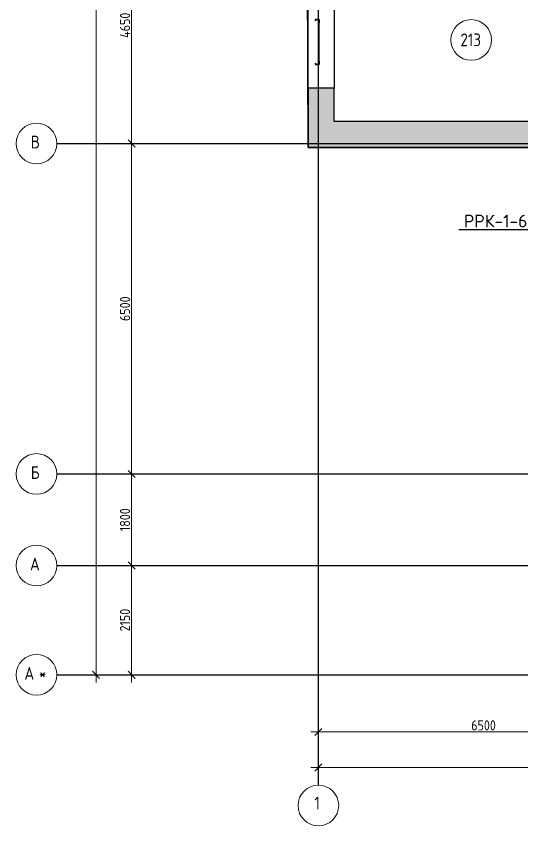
# Model space of a CAD drawing. Header units: millimetres. Extents: x -99936 to 523262, y -63190 to 327013.
# Drawn here: x 96253 to 106202, y -4664 to 11261 of the extents above; entities that cross this region are included whole.
import ezdxf
from ezdxf import colors
from ezdxf.entities.mleader import LeaderData, LeaderLine
from ezdxf.math import Vec2, Vec3

# ---------------------------------------------------------------- set-up
doc = ezdxf.new("R2010")
doc.units = ezdxf.units.MM
for name, pattern in [('ADSK_Линия сетки', [25, 20, -2.5, 0, -2.5]), ('ADSK_Сверху', [4.5, 3, -1.5]), ('ADSK_Снесено', [4.5, 3, -1.5])]:
    doc.linetypes.add(name, pattern=pattern)
doc.layers.add('_ Окна', color=5, linetype='Continuous', lineweight=30, true_color=0x0000ff)
doc.layers.add('Стены наружные', color=1, linetype='ADSK_Снесено', lineweight=18, true_color=0xff0000)
for name, color, linetype, lineweight in [('Марки помещений', 7, 'Continuous', 20), ('Окна', 251, 'Continuous', 18), ('Оси', 7, 'Continuous', 9)]:
    doc.layers.add(name, color=color, linetype=linetype, lineweight=lineweight)
doc.styles.add('GOST Common_1', font='GOST Common_0.ttf', dxfattribs={"width": 0.9, "height": 200})
doc.styles.add('ISOCPEUR', font='isocpeur.ttf', dxfattribs={"height": 250})
doc.dimstyles.new('ADSK_Основной_2_5_мм', dxfattribs={"dimscale": 304.8, "dimtxt": 251.428749, "dimasz": 0.463911, "dimexe": 0.492126, "dimexo": 0.492126, "dimgap": 0.098425, "dimtad": 1, "dimdec": 1, "dimrnd": 0.1, "dimdsep": 46, "dimtxsty": 'GOST Common_1', "dimblk1": 'OBLIQUE', "dimblk2": 'OBLIQUE', "dimsah": 1, "dimcen": 0.09, "dimdle": 0.492126, "dimazin": 2, "dimtfac": 1, "dimtdec": 4, "dimtix": 1, "dimtmove": 0, "dimatfit": 3, "dimfxl": 1, "dimtvp": 1, "dimtfill": 1, "dimtolj": 1, "dimtzin": 0, "dimlwd": 20, "dimlwe": 20, "dimarcsym": 2})

# ---------------------------------------------------------------- blocks, each defined once
blk = doc.blocks.new('Витраж-тент со смещением вовне - 60мм 30 сдвиг-1466942-02 План 2-го этажа маркировочный')
at = {"layer": '_ Окна', "color": 161, "linetype": 'ADSK_Сверху', "true_color": 0xaaaaff}
for p, q in [((-440, 25), (-440, -45)), ((-440, 25), (-410, 25)), ((-440, -45), (-440, 25)), ((440, 25), (410, 25)), ((440, -45), (440, 25)), ((440, -45), (440, 25)), ((-380, -45), (-440, -45)), ((-380, -35), (-380, -45)), ((380, -35), (380, -45)), ((380, -45), (440, -45))]:
    blk.add_line(p, q, dxfattribs=at)
at = {"layer": 'Окна', "color": 161, "linetype": 'ADSK_Сверху', "true_color": 0xaaaaff}
blk.add_line((-380, -45), (380, -45), dxfattribs=at)
blk = doc.blocks.new('Ось сетки - Круг_Ø8 мм-6577-02 План 2-го этажа маркировочный')
at = {"layer": 'Оси', "lineweight": 20}
for start, end in [(360, 180), (180, 360)]:
    blk.add_arc((0, 0), 4, start, end, dxfattribs=at)
blk = doc.blocks.new('ADSK_Марка_Помещение_ОдноЗначение - Номер-247393-02 План 2-го этажа маркировочный')
at = {"layer": 'Марки помещений'}
blk.add_circle((0, 0), 4, dxfattribs=at)
blk = doc.blocks.new('_Oblique')
at = {"color": 0, "linetype": 'ByBlock', "lineweight": -2}
blk.add_line((-0.5, -0.5), (0.5, 0.5), dxfattribs=at)
blk = doc.blocks.new('*D1174')
at = {"color": 0, "lineweight": 20, "transparency": 16777216}
for p, q in [((102049, -2818), (108849, -2818)), ((102199, -2868), (102199, -2968)), ((108699, -2868), (108699, -2968))]:
    blk.add_line(p, q, dxfattribs=at)
at = {"layer": 'Defpoints', "color": 0, "transparency": 16777216}
for p in [(102199, -2718), (108699, -2718), (108699, -2818)]:
    blk.add_point(p, dxfattribs=at)
at = {"color": 0, "lineweight": 20, "transparency": 16777216, "xscale": 141.4, "yscale": 141.4, "zscale": 141.4, "rotation": 180}
blk.add_blockref('_Oblique', (102199, -2818), dxfattribs=at)
at = {"color": 0, "lineweight": 20, "transparency": 16777216, "xscale": 141.4, "yscale": 141.4, "zscale": 141.4}
blk.add_blockref('_Oblique', (108699, -2818), dxfattribs=at)
at = {"color": 0, "lineweight": 25, "transparency": 16777216, "insert": (105449, -2688), "char_height": 200, "width": 756.84, "attachment_point": 5, "style": 'GOST Common_1', "bg_fill": 3, "box_fill_scale": 1.1, "bg_fill_color": 256, "bg_fill_true_color": 13158600, "bg_fill_transparency": 0}
blk.add_mtext('\\A1;6500', dxfattribs=at)
blk = doc.blocks.new('*D1188')
at = {"color": 0, "lineweight": 20, "transparency": 16777216}
for p, q in [((98524, 13557), (98524, 8607)), ((98474, 13407), (98374, 13407)), ((98474, 8757), (98374, 8757))]:
    blk.add_line(p, q, dxfattribs=at)
at = {"layer": 'Defpoints', "color": 0, "transparency": 16777216}
for p in [(98624, 13407), (98524, 8757), (98624, 8757)]:
    blk.add_point(p, dxfattribs=at)
at = {"color": 0, "lineweight": 20, "transparency": 16777216, "xscale": 141.4, "yscale": 141.4, "zscale": 141.4}
for p, rotation in [((98524, 13407), 90), ((98524, 8757), 270)]:
    blk.add_blockref('_Oblique', p, dxfattribs=dict(at, rotation=rotation))
at = {"color": 0, "lineweight": 25, "transparency": 16777216, "insert": (98394, 11082), "char_height": 200, "width": 782.41, "attachment_point": 5, "rotation": 90, "style": 'GOST Common_1', "bg_fill": 3, "box_fill_scale": 1.1, "bg_fill_color": 256, "bg_fill_true_color": 13158600, "bg_fill_transparency": 0}
blk.add_mtext('\\A1;4650', dxfattribs=at)
blk = doc.blocks.new('*D1189')
at = {"color": 0, "lineweight": 20, "transparency": 16777216}
for p, q in [((98524, 8907), (98524, 2107)), ((98474, 8757), (98374, 8757)), ((98474, 2257), (98374, 2257))]:
    blk.add_line(p, q, dxfattribs=at)
at = {"layer": 'Defpoints', "color": 0, "transparency": 16777216}
for p in [(98624, 8757), (98524, 2257), (98624, 2257)]:
    blk.add_point(p, dxfattribs=at)
at = {"color": 0, "lineweight": 20, "transparency": 16777216, "xscale": 141.4, "yscale": 141.4, "zscale": 141.4}
for p, rotation in [((98524, 8757), 90), ((98524, 2257), 270)]:
    blk.add_blockref('_Oblique', p, dxfattribs=dict(at, rotation=rotation))
at = {"color": 0, "lineweight": 25, "transparency": 16777216, "insert": (98394, 5507), "char_height": 200, "width": 756.84, "attachment_point": 5, "rotation": 90, "style": 'GOST Common_1', "bg_fill": 3, "box_fill_scale": 1.1, "bg_fill_color": 256, "bg_fill_true_color": 13158600, "bg_fill_transparency": 0}
blk.add_mtext('\\A1;6500', dxfattribs=at)
blk = doc.blocks.new('*D1190')
at = {"color": 0, "lineweight": 20, "transparency": 16777216}
for p, q in [((98524, 2407), (98524, 307)), ((98474, 2257), (98374, 2257)), ((98474, 457), (98374, 457))]:
    blk.add_line(p, q, dxfattribs=at)
at = {"layer": 'Defpoints', "color": 0, "transparency": 16777216}
for p in [(98624, 2257), (98524, 457), (98624, 457)]:
    blk.add_point(p, dxfattribs=at)
at = {"color": 0, "lineweight": 20, "transparency": 16777216, "xscale": 141.4, "yscale": 141.4, "zscale": 141.4}
for p, rotation in [((98524, 2257), 90), ((98524, 457), 270)]:
    blk.add_blockref('_Oblique', p, dxfattribs=dict(at, rotation=rotation))
at = {"color": 0, "lineweight": 25, "transparency": 16777216, "insert": (98394, 1357), "char_height": 200, "width": 700.59, "attachment_point": 5, "rotation": 90, "style": 'GOST Common_1', "bg_fill": 3, "box_fill_scale": 1.1, "bg_fill_color": 256, "bg_fill_true_color": 13158600, "bg_fill_transparency": 0}
blk.add_mtext('\\A1;1800', dxfattribs=at)
blk = doc.blocks.new('*D1191')
at = {"color": 0, "lineweight": 20, "transparency": 16777216}
for p, q in [((98524, 607), (98524, -1843)), ((98474, 457), (98374, 457)), ((98474, -1693), (98374, -1693))]:
    blk.add_line(p, q, dxfattribs=at)
at = {"layer": 'Defpoints', "color": 0, "transparency": 16777216}
for p in [(98624, 457), (98524, -1693), (98624, -1693)]:
    blk.add_point(p, dxfattribs=at)
at = {"color": 0, "lineweight": 20, "transparency": 16777216, "xscale": 141.4, "yscale": 141.4, "zscale": 141.4}
for p, rotation in [((98524, 457), 90), ((98524, -1693), 270)]:
    blk.add_blockref('_Oblique', p, dxfattribs=dict(at, rotation=rotation))
at = {"color": 0, "lineweight": 25, "transparency": 16777216, "insert": (98394, -618), "char_height": 200, "width": 700.59, "attachment_point": 5, "rotation": 90, "style": 'GOST Common_1', "bg_fill": 3, "box_fill_scale": 1.1, "bg_fill_color": 256, "bg_fill_true_color": 13158600, "bg_fill_transparency": 0}
blk.add_mtext('\\A1;2150', dxfattribs=at)
blk = doc.blocks.new('*D1192')
at = {"color": 0, "lineweight": 20, "transparency": 16777216}
for p, q in [((97824, 43657), (97824, -1843)), ((97774, 43507), (97674, 43507)), ((97774, -1693), (97674, -1693))]:
    blk.add_line(p, q, dxfattribs=at)
at = {"layer": 'Defpoints', "color": 0, "transparency": 16777216}
for p in [(97924, 43507), (97824, -1693), (97924, -1693)]:
    blk.add_point(p, dxfattribs=at)
at = {"color": 0, "lineweight": 20, "transparency": 16777216, "xscale": 141.4, "yscale": 141.4, "zscale": 141.4}
for p, rotation in [((97824, 43507), 90), ((97824, -1693), 270)]:
    blk.add_blockref('_Oblique', p, dxfattribs=dict(at, rotation=rotation))
at = {"color": 0, "lineweight": 25, "transparency": 16777216, "insert": (97694, 20907), "char_height": 200, "width": 971.62, "attachment_point": 5, "rotation": 90, "style": 'GOST Common_1', "bg_fill": 3, "box_fill_scale": 1.1, "bg_fill_color": 256, "bg_fill_true_color": 13158600, "bg_fill_transparency": 0}
blk.add_mtext('\\A1;45200', dxfattribs=at)
blk = doc.blocks.new('*D1193')
at = {"color": 0, "lineweight": 20, "transparency": 16777216}
for p, q in [((102049, -3518), (164199, -3518)), ((102199, -3568), (102199, -3668)), ((164049, -3568), (164049, -3668))]:
    blk.add_line(p, q, dxfattribs=at)
at = {"layer": 'Defpoints', "color": 0, "transparency": 16777216}
for p in [(102199, -3418), (164049, -3418), (164049, -3518)]:
    blk.add_point(p, dxfattribs=at)
at = {"color": 0, "lineweight": 20, "transparency": 16777216, "xscale": 141.4, "yscale": 141.4, "zscale": 141.4, "rotation": 180}
blk.add_blockref('_Oblique', (102199, -3518), dxfattribs=at)
at = {"color": 0, "lineweight": 20, "transparency": 16777216, "xscale": 141.4, "yscale": 141.4, "zscale": 141.4}
blk.add_blockref('_Oblique', (164049, -3518), dxfattribs=at)
at = {"color": 0, "lineweight": 25, "transparency": 16777216, "insert": (133124, -3388), "char_height": 200, "width": 889.8, "attachment_point": 5, "style": 'GOST Common_1', "bg_fill": 3, "box_fill_scale": 1.1, "bg_fill_color": 256, "bg_fill_true_color": 13158600, "bg_fill_transparency": 0}
blk.add_mtext('\\A1;61850', dxfattribs=at)

msp = doc.modelspace()

# ---------------------------------------------------------------- hatches: boundary and pattern name
at = {"layer": 'Стены наружные', "linetype": 'Continuous', "lineweight": 25, "true_color": 0x636466}
h = msp.add_hatch(color=251, dxfattribs=at)
h.paths.add_polyline_path([(102338.144, 9189.252), (102508.357, 9189.252), (102508.357, 9842.882), (101998.357, 9842.882), (101998.357, 9189.252)])
h.paths.add_polyline_path([(102338.144, 11662.882), (102508.357, 11662.882), (102508.357, 12627.526), (101998.357, 12627.526), (101998.357, 11662.882)])
h.paths.add_polyline_path([(102508.357, 13477.526), (102508.357, 14468.686), (101998.357, 14468.686), (101998.357, 13477.526), (102348.377, 13477.526)])
h.paths.add_polyline_path([(101998.357, 15318.686), (102508.357, 15318.686), (102508.357, 16326.392), (101998.357, 16326.392), (101998.357, 16211.631)])
h.paths.add_polyline_path([(101998.357, 17176.392), (102508.357, 17176.392), (102508.357, 18170.827), (101998.357, 18170.827)])
h.paths.add_polyline_path([(101998.357, 19990.827), (102508.357, 19990.827), (102508.357, 21135.083), (101998.357, 21135.083), (101998.357, 20939.12)])
msp.add_hatch(color=251, dxfattribs=at).paths.add_polyline_path([(106963.202, 8679.252), (108910.193, 8679.252), (108910.193, 9189.252), (101998.357, 9189.252), (101998.357, 8679.252), (104421.881, 8679.252)])

# ---------------------------------------------------------------- linework, layer by layer
at = {"color": 251, "lineweight": 25, "true_color": 0x636466}
msp.add_lwpolyline([(108429.898, 8679.252), (101998.357, 8679.252), (101860.648, 43878.869), (112082.899, 43878.869), (112082.899, 21068.632), (111469.494, 21068.632), (111521.033, 13231.218)], dxfattribs=at)
at = {"layer": 'Стены наружные', "color": 251, "linetype": 'Continuous', "lineweight": 25, "true_color": 0x636466}
for p, q in [((101998.357, 9842.882), (101998.357, 11662.882)), ((102508.357, 11662.882), (102508.357, 9842.882)), ((101998.357, 9842.882), (101998.357, 8679.252)), ((102508.357, 9842.882), (101998.357, 9842.882)), ((102508.357, 9189.252), (102508.357, 9842.882)), ((107324.632, 9189.252), (102508.357, 9189.252)), ((101998.357, 8679.252), (108400.193, 8679.252))]:
    msp.add_line(p, q, dxfattribs=at)

# ---------------------------------------------------------------- block references
at = {"lineweight": 25, "xscale": 99.99999999999993, "yscale": 99.99999999999993, "zscale": 99.99999999999993, "rotation": 269.9999999999994}
for p in [(96653.175, 8756.788), (96653.175, 2256.788), (96653.175, 456.788), (96653.175, -1693.212)]:
    msp.add_blockref('Ось сетки - Круг_Ø8 мм-6577-02 План 2-го этажа маркировочный', p, dxfattribs=at)
at = {"lineweight": 25, "xscale": 99.99999999999993, "yscale": 99.99999999999993, "zscale": 99.99999999999993}
msp.add_blockref('Ось сетки - Круг_Ø8 мм-6577-02 План 2-го этажа маркировочный', (102199.31, -4263.552), dxfattribs=at)
at = {"layer": '_ Окна', "color": 251, "linetype": 'ADSK_Сверху', "lineweight": 25, "true_color": 0x636466, "rotation": 89.99999999999993}
msp.add_blockref('Витраж-тент со смещением вовне - 60мм 30 сдвиг-1466942-02 План 2-го этажа маркировочный', (102168.357, 10752.882), dxfattribs=at)
at = {"layer": 'Марки помещений', "color": 251, "lineweight": 25, "true_color": 0x636466, "xscale": 99.99999999999993, "yscale": 99.99999999999993, "zscale": 99.99999999999993}
msp.add_blockref('ADSK_Марка_Помещение_ОдноЗначение - Номер-247393-02 План 2-го этажа маркировочный', (105206.81, 10792.478), dxfattribs=at)

# ---------------------------------------------------------------- texts
at = {"lineweight": 25, "char_height": 250, "attachment_point": 1, "style": 'ISOCPEUR'}
for s, insert, width in [('\\fGOST Common|b0|i0|c204|p34|;\\W.9;В', (96539.852, 8909.375), 310.25306), ('\\fGOST Common|b0|i0|c204|p34|;\\W.9;Б', (96539.852, 2409.375), 310.25306), ('\\fGOST Common|b0|i0|c204|p34|;\\W.9;А', (96525.002, 609.375), 346.329), ('\\fGOST Common|b0|i0|c204|p34|;\\W.9;А', (96414.752, -1540.625), 346.329), ('\\fGOST Common|b0|i0|c204|p34|;\\W.9;*', (96700.502, -1540.625), 266.96194), ('\\fGOST Common|b0|i0|c204|p34|;\\W.9;1', (102121.079, -4091.018), 187.59487)]:
    msp.add_mtext(s, dxfattribs=dict(at, insert=insert, width=width))
at = {"layer": 'Марки помещений', "color": 251, "lineweight": 25, "true_color": 0x636466, "insert": (104994.403, 10920.203), "char_height": 250, "width": 526.70869, "attachment_point": 1, "style": 'GOST Common_1'}
msp.add_mtext('213', dxfattribs=at)

# ---------------------------------------------------------------- dimensions: what is measured, and where the dimension line sits
at = {"lineweight": 25}
for base, p1, p2, override, picture, middle in [((97824.19, -1693.212), (97924.175, 43506.788), (97924.175, -1693.212), {"dimpost": '<>', "dimfxl": 45200}, '*D1192', (97694.19, 20906.788)), ((98524.19, 8756.788), (98624.175, 13406.788), (98624.175, 8756.788), {"dimpost": '<>', "dimfxl": 4650}, '*D1188', (98394.19, 11081.788))]:
    dim = msp.add_linear_dim(base=base, p1=p1, p2=p2, angle=90, dimstyle='ADSK_Основной_2_5_мм', override=override, dxfattribs=at)
    dim.commit()
    dim.dimension.update_dxf_attribs({"geometry": picture, "text_midpoint": middle})
for base, p1, p2, override, picture, middle in [((108699.31, -2817.908), (102199.31, -2717.923), (108699.31, -2717.923), {"dimpost": '<>', "dimfxl": 6500}, '*D1174', (105449.31, -2687.908)), ((164049.31, -3517.908), (102199.31, -3417.923), (164049.31, -3417.923), {"dimpost": '<>', "dimfxl": 61850}, '*D1193', (133124.31, -3387.908))]:
    dim = msp.add_linear_dim(base=base, p1=p1, p2=p2, dimstyle='ADSK_Основной_2_5_мм', override=override, dxfattribs=at)
    dim.commit()
    dim.dimension.update_dxf_attribs({"geometry": picture, "text_midpoint": middle})

# ---------------------------------------------------------------- leaders
ml = msp.add_multileader_mtext('Standard')
ml.set_content('РРК-1-60 600х600\\Pl 9000', color=256, style='ISOCPEUR')
ml.set_leader_properties()
ml.build(insert=Vec2(0, 0))
ml.multileader.update_dxf_attribs({"text_left_attachment_type": 6, "text_right_attachment_type": 6, "dogleg_length": 0.36, "arrow_head_size": 0.18})
ctx = ml.context
ctx.base_point, ctx.char_height, ctx.arrow_head_size, ctx.landing_gap_size, ctx.plane_origin = Vec3(105078.216, 7055.888), 250, 0.18, 0.09, Vec3(109864.852, 8817.836)
ctx.left_attachment, ctx.right_attachment, ctx.text_align_type = 6, 6, 2
notes = []
notes.append((ctx, [(1, (1, 1, 0), (107828.756, 7055.888), (-1, 0), 0.36, [(0, [(109358.985, 7878.767)], 0, [])])]))
ctx.mtext.insert, ctx.mtext.alignment, ctx.mtext.flow_direction = Vec3(107828.306, 7355.888), 3, 5
for ctx, leaders in notes:
    for number, flags, end, landing, length, lines in leaders:
        leader = LeaderData()
        leader.index, (leader.has_last_leader_line, leader.has_dogleg_vector, leader.attachment_direction) = number, flags
        leader.last_leader_point, leader.dogleg_vector, leader.dogleg_length = Vec3(end), Vec3(landing), length
        for number, points, colour, breaks in lines:
            line = LeaderLine()
            line.index, line.vertices, line.color, line.breaks = number, Vec3.list(points), colors.encode_raw_color(colour), breaks
            leader.lines.append(line)
        ctx.leaders.append(leader)

# ---------------------------------------------------------------- next in the draw order: linework, layer by layer
at = {"linetype": 'ADSK_Линия сетки', "lineweight": 25}
msp.add_line((102199.31, -3863.552), (102199.31, 44571.852), dxfattribs=at)

# ---------------------------------------------------------------- next in the draw order: dimensions: what is measured, and where the dimension line sits
at = {"lineweight": 25}
dim = msp.add_linear_dim(base=(98524.19, 2256.788), p1=(98624.175, 8756.788), p2=(98624.175, 2256.788), angle=90, dimstyle='ADSK_Основной_2_5_мм', override={"dimpost": '<>', "dimfxl": 6500}, dxfattribs=at)
dim.commit()
dim.dimension.update_dxf_attribs({"geometry": '*D1189', "text_midpoint": (98394.19, 5506.788)})

# ---------------------------------------------------------------- next in the draw order: linework, layer by layer
at = {"linetype": 'ADSK_Линия сетки', "lineweight": 25}
msp.add_line((97053.175, 8756.788), (165281.118, 8756.788), dxfattribs=at)

# ---------------------------------------------------------------- next in the draw order: dimensions: what is measured, and where the dimension line sits
at = {"lineweight": 25}
dim = msp.add_linear_dim(base=(98524.19, 456.788), p1=(98624.175, 2256.788), p2=(98624.175, 456.788), angle=90, dimstyle='ADSK_Основной_2_5_мм', override={"dimpost": '<>', "dimfxl": 1800}, dxfattribs=at)
dim.commit()
dim.dimension.update_dxf_attribs({"geometry": '*D1190', "text_midpoint": (98394.19, 1356.788)})

# ---------------------------------------------------------------- next in the draw order: linework, layer by layer
at = {"linetype": 'ADSK_Линия сетки', "lineweight": 25}
msp.add_line((97053.175, 2256.788), (165281.118, 2256.788), dxfattribs=at)

# ---------------------------------------------------------------- next in the draw order: dimensions: what is measured, and where the dimension line sits
at = {"lineweight": 25}
dim = msp.add_linear_dim(base=(98524.19, -1693.212), p1=(98624.175, 456.788), p2=(98624.175, -1693.212), angle=90, dimstyle='ADSK_Основной_2_5_мм', override={"dimpost": '<>', "dimfxl": 2150}, dxfattribs=at)
dim.commit()
dim.dimension.update_dxf_attribs({"geometry": '*D1191', "text_midpoint": (98394.19, -618.212)})

# ---------------------------------------------------------------- next in the draw order: linework, layer by layer
at = {"linetype": 'ADSK_Линия сетки', "lineweight": 25}
for p, q in [((97053.175, 456.788), (165281.118, 456.788)), ((97053.175, -1693.212), (142481.755, -1693.212))]:
    msp.add_line(p, q, dxfattribs=at)

doc.saveas('drawing.dxf')
